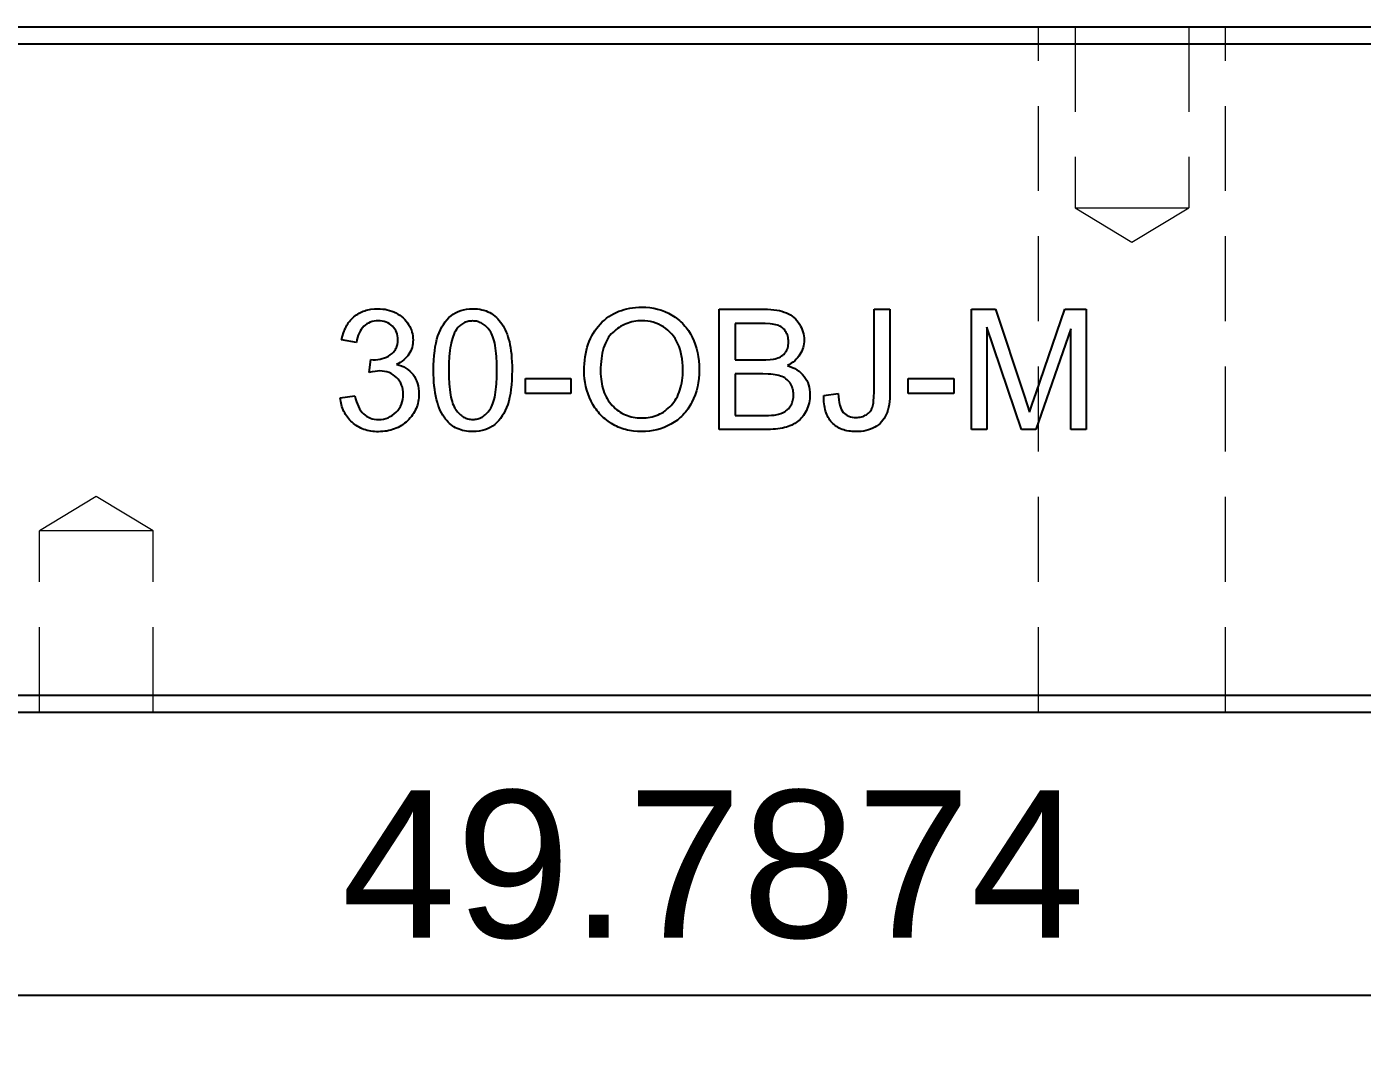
# Model space of a CAD drawing. Header units: millimetres. Extents: x 22 to 677, y 66 to 273.
# Drawn here: x 148.88 to 172.46, y 178.12 to 196.05 of the extents above; entities that cross this region are included whole.
import ezdxf

# ---------------------------------------------------------------- set-up
doc = ezdxf.new("R2010")
doc.units = ezdxf.units.MM
doc.linetypes.add('WP_HIDDEN', pattern=[2.3, 1.5, -0.8])
for name, color, linetype, lineweight in [('DIMENSIONS', 7, 'CONTINUOUS', 18), ('HIDDEN', 7, 'WP_HIDDEN', 13), ('VISIBLE', 7, 'CONTINUOUS', 25)]:
    doc.layers.add(name, color=color, linetype=linetype, lineweight=lineweight)
doc.styles.add('CJK', font='Arial Unicode.ttf')
doc.styles.add('OpenSansCondensed-Light', font='OpenSansCondensed-Light.ttf')
doc.dimstyles.new('EZDXF', dxfattribs={"dimtxt": 0.25, "dimasz": 0.175, "dimexe": 0.375, "dimexo": 0.125, "dimgap": 0.1, "dimtad": 1, "dimlfac": 100, "dimzin": 12, "dimdsep": 46, "dimtxsty": 'OpenSansCondensed-Light', "dimblk": 'ARCHTICK', "dimcen": 2.5, "dimazin": 3, "dimtfac": 0.5, "dimtmove": 2, "dimatfit": 3})

# ---------------------------------------------------------------- blocks, each defined once
blk = doc.blocks.new('_ARCHTICK')
at = {"color": 0, "linetype": 'BYBLOCK', "const_width": 0.15}
blk.add_lwpolyline([(-0.5, -0.5), (0.5, 0.5)], dxfattribs=at)

msp = doc.modelspace()

# ---------------------------------------------------------------- linework, layer by layer
at = {"layer": 'HIDDEN'}
for p, q in [((166.74368, 183.95), (166.74368, 196.05)), ((167.38868, 196.05), (167.38868, 192.85)), ((169.39868, 196.05), (169.39868, 192.85)), ((170.04368, 183.95), (170.04368, 196.05)), ((167.38868, 192.85), (168.39368, 192.24614)), ((168.39368, 192.24614), (169.39868, 192.85)), ((155.72446, 189.87266), (155.7, 189.90797)), ((156.57101, 189.17074), (156.5528, 189.18359)), ((150.10632, 187.75386), (149.10132, 187.15)), ((151.11132, 187.15), (150.10632, 187.75386)), ((149.10132, 183.95), (149.10132, 187.15)), ((151.11132, 183.95), (151.11132, 187.15))]:
    msp.add_line(p, q, dxfattribs=at)
for points in [[(170.04368, 196.05), (170.00231, 196.05), (169.88028, 196.05), (169.6837, 196.05), (169.42244, 196.05), (169.10959, 196.05), (168.76084, 196.05), (168.39368, 196.05), (168.02652, 196.05), (167.67777, 196.05), (167.36492, 196.05), (167.10366, 196.05), (166.90708, 196.05), (166.78505, 196.05), (166.74368, 196.05)], [(167.38868, 196.05), (167.41388, 196.05), (167.48821, 196.05), (167.60794, 196.05), (167.76707, 196.05), (167.95763, 196.05), (168.17005, 196.05), (168.39368, 196.05), (168.61731, 196.05), (168.82973, 196.05), (169.02029, 196.05), (169.17942, 196.05), (169.29916, 196.05), (169.37348, 196.05), (169.39868, 196.05)], [(167.38868, 192.85), (167.41388, 192.85), (167.48821, 192.85), (167.60794, 192.85), (167.76707, 192.85), (167.95763, 192.85), (168.17005, 192.85), (168.39368, 192.85), (168.61731, 192.85), (168.82973, 192.85), (169.02029, 192.85), (169.17942, 192.85), (169.29916, 192.85), (169.37348, 192.85), (169.39868, 192.85)], [(151.11132, 187.15), (151.08612, 187.15), (151.01179, 187.15), (150.89206, 187.15), (150.73293, 187.15), (150.54237, 187.15), (150.32995, 187.15), (150.10632, 187.15), (149.88269, 187.15), (149.67027, 187.15), (149.47971, 187.15), (149.32058, 187.15), (149.20084, 187.15), (149.12652, 187.15), (149.10132, 187.15)], [(151.11132, 183.95), (151.08612, 183.95), (151.01179, 183.95), (150.89206, 183.95), (150.73293, 183.95), (150.54237, 183.95), (150.32995, 183.95), (150.10632, 183.95), (149.88269, 183.95), (149.67027, 183.95), (149.47971, 183.95), (149.32058, 183.95), (149.20084, 183.95), (149.12652, 183.95), (149.10132, 183.95)], [(170.04368, 183.95), (170.00231, 183.95), (169.88028, 183.95), (169.6837, 183.95), (169.42244, 183.95), (169.10959, 183.95), (168.76084, 183.95), (168.39368, 183.95), (168.02652, 183.95), (167.67777, 183.95), (167.36492, 183.95), (167.10366, 183.95), (166.90708, 183.95), (166.78505, 183.95), (166.74368, 183.95)]]:
    msp.add_lwpolyline(points, dxfattribs=at)
at = {"layer": 'VISIBLE'}
for p, q in [((136.40632, 196.05), (185.59368, 196.05)), ((136.40632, 195.75), (185.59368, 195.75)), ((154.77057, 191.00286), (154.79531, 191.01469)), ((154.79531, 191.01469), (154.8207, 191.02539)), ((154.8207, 191.02539), (154.84674, 191.03496)), ((154.84674, 191.03496), (154.87342, 191.04341)), ((154.87342, 191.04341), (154.90075, 191.05074)), ((154.90075, 191.05074), (154.92872, 191.05693)), ((154.92872, 191.05693), (154.95734, 191.062)), ((154.95734, 191.062), (155.01651, 191.06876)), ((155.01651, 191.06876), (155.07826, 191.07101)), ((155.07826, 191.07101), (155.12131, 191.06985)), ((155.12131, 191.06985), (155.1635, 191.06635)), ((155.1635, 191.06635), (155.20482, 191.06052)), ((155.20482, 191.06052), (155.24529, 191.05236)), ((155.24529, 191.05236), (155.2849, 191.04186)), ((155.2849, 191.04186), (155.32364, 191.02903)), ((155.32364, 191.02903), (155.36153, 191.01387)), ((155.36153, 191.01387), (155.39855, 190.99638)), ((156.45168, 191.00091), (156.49607, 191.02233)), ((156.49607, 191.02233), (156.54293, 191.03986)), ((156.54293, 191.03986), (156.59227, 191.05349)), ((156.59227, 191.05349), (156.64407, 191.06322)), ((156.64407, 191.06322), (156.69834, 191.06907)), ((156.69834, 191.06907), (156.75507, 191.07101)), ((156.75507, 191.07101), (156.79717, 191.06994)), ((156.79717, 191.06994), (156.83795, 191.06671)), ((156.83795, 191.06671), (156.87742, 191.06133)), ((156.87742, 191.06133), (156.91558, 191.0538)), ((156.91558, 191.0538), (156.95242, 191.04412)), ((156.95242, 191.04412), (156.98795, 191.03229)), ((156.98795, 191.03229), (157.02217, 191.01831)), ((157.02217, 191.01831), (157.05507, 191.00217)), ((159.28597, 191.00531), (159.33116, 191.02518)), ((159.33116, 191.02518), (159.37764, 191.04272)), ((159.37764, 191.04272), (159.42541, 191.05791)), ((159.42541, 191.05791), (159.47447, 191.07077)), ((159.47447, 191.07077), (159.52482, 191.0813)), ((159.52482, 191.0813), (159.57646, 191.08948)), ((159.57646, 191.08948), (159.62939, 191.09532)), ((159.62939, 191.09532), (159.68362, 191.09883)), ((159.68362, 191.09883), (159.73913, 191.1)), ((159.73913, 191.1), (159.81178, 191.0978)), ((159.81178, 191.0978), (159.88261, 191.09121)), ((159.88261, 191.09121), (159.95163, 191.08023)), ((159.95163, 191.08023), (160.01884, 191.06486)), ((160.01884, 191.06486), (160.08424, 191.04509)), ((160.08424, 191.04509), (160.14783, 191.02092)), ((160.14783, 191.02092), (160.2096, 190.99237)), ((161.10435, 191.06232), (161.90145, 191.06232)), ((161.10435, 188.93768), (161.10435, 191.06232)), ((161.90145, 191.06232), (161.96081, 191.06131)), ((161.96081, 191.06131), (162.01716, 191.05829)), ((162.01716, 191.05829), (162.0705, 191.05325)), ((162.0705, 191.05325), (162.12083, 191.0462)), ((162.12083, 191.0462), (162.16815, 191.03713)), ((162.16815, 191.03713), (162.21245, 191.02604)), ((162.21245, 191.02604), (162.25375, 191.01294)), ((163.83913, 191.06232), (164.12029, 191.06232)), ((163.83913, 189.59855), (163.83913, 191.06232)), ((164.12029, 191.06232), (164.12029, 189.61449)), ((165.55942, 191.06232), (165.98261, 191.06232)), ((165.55942, 188.93768), (165.55942, 191.06232)), ((165.98261, 191.06232), (166.48551, 189.55797)), ((166.7, 189.58406), (167.2087, 191.06232)), ((167.2087, 191.06232), (167.58696, 191.06232)), ((167.58696, 191.06232), (167.58696, 188.93768)), ((154.51739, 190.75308), (154.53145, 190.77803)), ((154.53145, 190.77803), (154.54647, 190.80205)), ((154.54647, 190.80205), (154.56243, 190.82515)), ((154.56243, 190.82515), (154.57935, 190.84733)), ((154.57935, 190.84733), (154.59721, 190.86858)), ((154.59721, 190.86858), (154.61603, 190.88892)), ((154.61603, 190.88892), (154.6358, 190.90832)), ((154.6358, 190.90832), (154.65652, 190.92681)), ((154.65652, 190.92681), (154.67804, 190.94427)), ((154.67804, 190.94427), (154.7002, 190.96061)), ((154.7002, 190.96061), (154.72301, 190.97582)), ((154.72301, 190.97582), (154.74647, 190.9899)), ((154.74647, 190.9899), (154.77057, 191.00286)), ((154.85659, 190.78329), (154.83043, 190.76087)), ((154.88433, 190.80272), (154.85659, 190.78329)), ((154.91365, 190.81916), (154.88433, 190.80272)), ((154.94457, 190.83261), (154.91365, 190.81916)), ((154.97706, 190.84307), (154.94457, 190.83261)), ((155.01114, 190.85054), (154.97706, 190.84307)), ((155.04681, 190.85503), (155.01114, 190.85054)), ((155.08406, 190.85652), (155.04681, 190.85503)), ((155.12158, 190.85505), (155.08406, 190.85652)), ((155.15734, 190.85063), (155.12158, 190.85505)), ((155.19133, 190.84327), (155.15734, 190.85063)), ((155.22355, 190.83297), (155.19133, 190.84327)), ((155.25401, 190.81972), (155.22355, 190.83297)), ((155.2827, 190.80353), (155.25401, 190.81972)), ((155.30962, 190.7844), (155.2827, 190.80353)), ((155.33478, 190.76232), (155.30962, 190.7844)), ((155.39855, 190.99638), (155.43407, 190.97687)), ((155.43407, 190.97687), (155.46744, 190.95566)), ((155.46744, 190.95566), (155.49865, 190.93276)), ((155.49865, 190.93276), (155.52772, 190.90815)), ((155.52772, 190.90815), (155.55463, 190.88185)), ((155.55463, 190.88185), (155.57939, 190.85385)), ((155.57939, 190.85385), (155.602, 190.82415)), ((155.602, 190.82415), (155.62246, 190.79275)), ((155.62246, 190.79275), (155.64064, 190.76026)), ((156.20861, 190.74954), (156.23623, 190.79547)), ((156.23623, 190.79547), (156.26621, 190.83812)), ((156.26621, 190.83812), (156.29855, 190.87749)), ((156.29855, 190.87749), (156.33324, 190.91358)), ((156.33324, 190.91358), (156.37029, 190.94638)), ((156.37029, 190.94638), (156.40975, 190.97559)), ((156.40975, 190.97559), (156.45168, 191.00091)), ((156.53932, 190.78315), (156.52337, 190.76947)), ((156.55584, 190.79563), (156.53932, 190.78315)), ((156.57293, 190.80692), (156.55584, 190.79563)), ((156.59058, 190.81703), (156.57293, 190.80692)), ((156.6088, 190.82595), (156.59058, 190.81703)), ((156.62758, 190.83367), (156.6088, 190.82595)), ((156.64693, 190.84021), (156.62758, 190.83367)), ((156.66685, 190.84556), (156.64693, 190.84021)), ((156.68733, 190.84972), (156.66685, 190.84556)), ((156.70838, 190.85269), (156.68733, 190.84972)), ((156.72999, 190.85448), (156.70838, 190.85269)), ((156.75217, 190.85507), (156.72999, 190.85448)), ((156.77477, 190.8544), (156.75217, 190.85507)), ((156.79689, 190.85238), (156.77477, 190.8544)), ((156.81854, 190.84901), (156.79689, 190.85238)), ((156.83972, 190.84429), (156.81854, 190.84901)), ((156.86043, 190.83823), (156.83972, 190.84429)), ((156.88067, 190.83082), (156.86043, 190.83823)), ((156.90044, 190.82206), (156.88067, 190.83082)), ((156.91975, 190.81196), (156.90044, 190.82206)), ((156.93858, 190.8005), (156.91975, 190.81196)), ((156.95694, 190.7877), (156.93858, 190.8005)), ((156.97483, 190.77356), (156.95694, 190.7877)), ((157.05507, 191.00217), (157.08662, 190.98401)), ((157.08662, 190.98401), (157.11676, 190.96395)), ((157.11676, 190.96395), (157.14549, 190.94198)), ((157.14549, 190.94198), (157.17283, 190.91812)), ((157.17283, 190.91812), (157.19875, 190.89235)), ((157.19875, 190.89235), (157.22328, 190.86467)), ((157.22328, 190.86467), (157.2464, 190.8351)), ((157.2464, 190.8351), (157.26812, 190.80362)), ((157.26812, 190.80362), (157.28856, 190.77031)), ((158.9714, 190.76242), (159.0058, 190.80072)), ((159.0058, 190.80072), (159.04195, 190.83697)), ((159.04195, 190.83697), (159.07939, 190.87087)), ((159.07939, 190.87087), (159.11813, 190.90243)), ((159.11813, 190.90243), (159.15815, 190.93166)), ((159.15815, 190.93166), (159.19947, 190.95855)), ((159.19947, 190.95855), (159.24207, 190.9831)), ((159.24207, 190.9831), (159.28597, 191.00531)), ((159.43108, 190.79308), (159.39994, 190.77786)), ((159.46286, 190.8067), (159.43108, 190.79308)), ((159.4953, 190.81872), (159.46286, 190.8067)), ((159.52839, 190.82913), (159.4953, 190.81872)), ((159.56212, 190.83794), (159.52839, 190.82913)), ((159.59651, 190.84515), (159.56212, 190.83794)), ((159.63155, 190.85076), (159.59651, 190.84515)), ((159.66724, 190.85477), (159.63155, 190.85076)), ((159.70359, 190.85717), (159.66724, 190.85477)), ((159.74058, 190.85797), (159.70359, 190.85717)), ((159.79247, 190.85631), (159.74058, 190.85797)), ((159.84307, 190.85131), (159.79247, 190.85631)), ((159.89238, 190.84299), (159.84307, 190.85131)), ((159.9404, 190.83134), (159.89238, 190.84299)), ((159.98713, 190.81636), (159.9404, 190.83134)), ((160.03256, 190.79805), (159.98713, 190.81636)), ((160.07671, 190.77642), (160.03256, 190.79805)), ((160.2096, 190.99237), (160.26957, 190.95942)), ((160.26957, 190.95942), (160.29866, 190.94141)), ((160.29866, 190.94141), (160.32687, 190.92254)), ((160.32687, 190.92254), (160.3542, 190.90281)), ((160.3542, 190.90281), (160.38066, 190.8822)), ((160.38066, 190.8822), (160.40624, 190.86073)), ((160.40624, 190.86073), (160.43094, 190.83839)), ((160.43094, 190.83839), (160.45477, 190.81519)), ((160.45477, 190.81519), (160.47772, 190.79112)), ((160.47772, 190.79112), (160.49979, 190.76619)), ((161.38551, 190.81159), (161.38551, 190.16957)), ((161.81014, 190.81159), (161.38551, 190.81159)), ((161.91621, 190.80974), (161.81014, 190.81159)), ((162.00543, 190.80417), (161.91621, 190.80974)), ((162.04373, 190.79999), (162.00543, 190.80417)), ((162.07781, 190.79488), (162.04373, 190.79999)), ((162.10768, 190.78885), (162.07781, 190.79488)), ((162.13333, 190.78188), (162.10768, 190.78885)), ((162.1562, 190.77366), (162.13333, 190.78188)), ((162.25375, 191.01294), (162.29203, 190.99783)), ((162.29203, 190.99783), (162.32781, 190.98062)), ((162.32781, 190.98062), (162.36159, 190.96123)), ((162.36159, 190.96123), (162.39339, 190.93967)), ((162.39339, 190.93967), (162.42319, 190.91594)), ((162.42319, 190.91594), (162.451, 190.89004)), ((162.451, 190.89004), (162.47681, 190.86196)), ((162.47681, 190.86196), (162.50063, 190.8317)), ((162.50063, 190.8317), (162.52246, 190.79928)), ((162.52246, 190.79928), (162.542, 190.76557)), ((154.43913, 190.52029), (154.45299, 190.58402)), ((154.45299, 190.58402), (154.47065, 190.64407)), ((154.47065, 190.64407), (154.48091, 190.6727)), ((154.48091, 190.6727), (154.49212, 190.70042)), ((154.49212, 190.70042), (154.50428, 190.72721)), ((154.50428, 190.72721), (154.51739, 190.75308)), ((154.71902, 190.56359), (154.70838, 190.52024)), ((154.73193, 190.60394), (154.71902, 190.56359)), ((154.7471, 190.6413), (154.73193, 190.60394)), ((154.76454, 190.67568), (154.7471, 190.6413)), ((154.78424, 190.70707), (154.76454, 190.67568)), ((154.8062, 190.73546), (154.78424, 190.70707)), ((154.83043, 190.76087), (154.8062, 190.73546)), ((155.35754, 190.738), (155.33478, 190.76232)), ((155.37726, 190.71214), (155.35754, 190.738)), ((155.39395, 190.68474), (155.37726, 190.71214)), ((155.40761, 190.6558), (155.39395, 190.68474)), ((155.41823, 190.62532), (155.40761, 190.6558)), ((155.42582, 190.5933), (155.41823, 190.62532)), ((155.43037, 190.55974), (155.42582, 190.5933)), ((155.43188, 190.52464), (155.43037, 190.55974)), ((155.64064, 190.76026), (155.65639, 190.72726)), ((155.65639, 190.72726), (155.66971, 190.69377)), ((155.66971, 190.69377), (155.68062, 190.65978)), ((155.68062, 190.65978), (155.6891, 190.62529)), ((155.6891, 190.62529), (155.69515, 190.59031)), ((155.69515, 190.59031), (155.69879, 190.55482)), ((155.69879, 190.55482), (155.7, 190.51884)), ((156.12168, 190.5323), (156.13986, 190.59203)), ((156.13986, 190.59203), (156.16042, 190.64781)), ((156.16042, 190.64781), (156.18333, 190.70032)), ((156.18333, 190.70032), (156.20861, 190.74954)), ((156.39414, 190.54939), (156.38308, 190.51098)), ((156.40625, 190.58524), (156.39414, 190.54939)), ((156.41941, 190.61851), (156.40625, 190.58524)), ((156.43363, 190.64921), (156.41941, 190.61851)), ((156.4489, 190.67734), (156.43363, 190.64921)), ((156.46522, 190.7029), (156.4489, 190.67734)), ((156.49316, 190.73856), (156.46522, 190.7029)), ((156.50798, 190.75461), (156.49316, 190.73856)), ((156.52337, 190.76947), (156.50798, 190.75461)), ((156.99226, 190.75806), (156.97483, 190.77356)), ((157.00921, 190.74122), (156.99226, 190.75806)), ((157.02569, 190.72303), (157.00921, 190.74122)), ((157.05725, 190.68261), (157.02569, 190.72303)), ((157.07208, 190.65968), (157.05725, 190.68261)), ((157.08595, 190.63399), (157.07208, 190.65968)), ((157.09886, 190.60555), (157.08595, 190.63399)), ((157.11082, 190.57437), (157.09886, 190.60555)), ((157.12183, 190.54043), (157.11082, 190.57437)), ((157.28856, 190.77031), (157.30788, 190.73524)), ((157.30788, 190.73524), (157.32606, 190.69839)), ((157.32606, 190.69839), (157.34312, 190.65978)), ((157.34312, 190.65978), (157.35904, 190.61941)), ((157.35904, 190.61941), (157.37382, 190.57726)), ((157.37382, 190.57726), (157.38748, 190.53336)), ((158.81162, 190.49489), (158.8327, 190.54397)), ((158.8327, 190.54397), (158.856, 190.59124)), ((158.856, 190.59124), (158.88152, 190.63673)), ((158.88152, 190.63673), (158.90926, 190.68042)), ((158.90926, 190.68042), (158.93922, 190.72232)), ((158.93922, 190.72232), (158.9714, 190.76242)), ((159.15367, 190.56634), (159.13265, 190.5332)), ((159.17637, 190.59734), (159.15367, 190.56634)), ((159.20075, 190.62619), (159.17637, 190.59734)), ((159.22681, 190.6529), (159.20075, 190.62619)), ((159.25404, 190.67773), (159.22681, 190.6529)), ((159.28192, 190.70096), (159.25404, 190.67773)), ((159.31045, 190.72259), (159.28192, 190.70096)), ((159.33963, 190.74262), (159.31045, 190.72259)), ((159.36946, 190.76104), (159.33963, 190.74262)), ((159.39994, 190.77786), (159.36946, 190.76104)), ((160.11957, 190.75145), (160.07671, 190.77642)), ((160.16051, 190.72346), (160.11957, 190.75145)), ((160.19891, 190.69275), (160.16051, 190.72346)), ((160.23478, 190.65933), (160.19891, 190.69275)), ((160.26812, 190.62319), (160.23478, 190.65933)), ((160.29891, 190.58433), (160.26812, 190.62319)), ((160.32717, 190.54275), (160.29891, 190.58433)), ((160.3529, 190.49846), (160.32717, 190.54275)), ((160.49979, 190.76619), (160.52098, 190.74039)), ((160.52098, 190.74039), (160.5413, 190.71372)), ((160.5413, 190.71372), (160.56073, 190.68619)), ((160.56073, 190.68619), (160.57929, 190.65779)), ((160.57929, 190.65779), (160.59698, 190.62852)), ((160.59698, 190.62852), (160.62971, 190.56739)), ((160.62971, 190.56739), (160.65875, 190.50348)), ((162.17772, 190.76386), (162.1562, 190.77366)), ((162.19787, 190.75247), (162.17772, 190.76386)), ((162.21667, 190.73949), (162.19787, 190.75247)), ((162.2341, 190.72493), (162.21667, 190.73949)), ((162.25018, 190.70879), (162.2341, 190.72493)), ((162.2649, 190.69106), (162.25018, 190.70879)), ((162.27826, 190.67174), (162.2649, 190.69106)), ((162.29015, 190.65123), (162.27826, 190.67174)), ((162.30045, 190.62994), (162.29015, 190.65123)), ((162.30917, 190.60785), (162.30045, 190.62994)), ((162.3163, 190.58496), (162.30917, 190.60785)), ((162.32185, 190.56129), (162.3163, 190.58496)), ((162.32582, 190.53682), (162.32185, 190.56129)), ((162.542, 190.76557), (162.55892, 190.73148)), ((162.55892, 190.73148), (162.57325, 190.697)), ((162.57325, 190.697), (162.58496, 190.66214)), ((162.58496, 190.66214), (162.59408, 190.62689)), ((162.59408, 190.62689), (162.60059, 190.59126)), ((162.60059, 190.59126), (162.6045, 190.55524)), ((162.6045, 190.55524), (162.6058, 190.51884)), ((165.83043, 190.74638), (165.83043, 188.93768)), ((166.44493, 188.93768), (165.83043, 190.74638)), ((167.31594, 190.71594), (166.69855, 188.93768)), ((167.31594, 188.93768), (167.31594, 190.71594)), ((154.7, 190.47391), (154.43913, 190.52029)), ((154.70838, 190.52024), (154.7, 190.47391)), ((155.35688, 190.30589), (155.36886, 190.32007)), ((155.36886, 190.32007), (155.3798, 190.33499)), ((155.3798, 190.33499), (155.3897, 190.35064)), ((155.3897, 190.35064), (155.39855, 190.36703)), ((155.39855, 190.36703), (155.40636, 190.38415)), ((155.40636, 190.38415), (155.41313, 190.40202)), ((155.41313, 190.40202), (155.42355, 190.43995)), ((155.42355, 190.43995), (155.4298, 190.48082)), ((155.4298, 190.48082), (155.43188, 190.52464)), ((155.65842, 190.32618), (155.64341, 190.29676)), ((155.67113, 190.35636), (155.65842, 190.32618)), ((155.68152, 190.38732), (155.67113, 190.35636)), ((155.68961, 190.41904), (155.68152, 190.38732)), ((155.69538, 190.45154), (155.68961, 190.41904)), ((155.69885, 190.48481), (155.69538, 190.45154)), ((155.7, 190.51884), (155.69885, 190.48481)), ((156.07322, 190.24743), (156.0817, 190.32554)), ((156.0817, 190.32554), (156.09261, 190.39906)), ((156.09261, 190.39906), (156.10593, 190.46798)), ((156.10593, 190.46798), (156.12168, 190.5323)), ((156.34939, 190.33163), (156.3436, 190.28037)), ((156.35623, 190.38033), (156.34939, 190.33163)), ((156.36413, 190.42645), (156.35623, 190.38033)), ((156.37308, 190.47), (156.36413, 190.42645)), ((156.38308, 190.51098), (156.37308, 190.47)), ((157.13187, 190.50374), (157.12183, 190.54043)), ((157.14096, 190.46429), (157.13187, 190.50374)), ((157.14909, 190.4221), (157.14096, 190.46429)), ((157.15627, 190.37716), (157.14909, 190.4221)), ((157.16249, 190.32946), (157.15627, 190.37716)), ((157.16775, 190.27901), (157.16249, 190.32946)), ((157.38748, 190.53336), (157.4, 190.48768)), ((157.4, 190.48768), (157.41121, 190.4391)), ((157.41121, 190.4391), (157.42092, 190.38646)), ((157.42092, 190.38646), (157.42914, 190.32977)), ((157.42914, 190.32977), (157.43587, 190.26902)), ((158.74948, 190.28065), (158.76168, 190.3369)), ((158.76168, 190.3369), (158.77611, 190.39136)), ((158.77611, 190.39136), (158.79275, 190.44402)), ((158.79275, 190.44402), (158.81162, 190.49489)), ((159.05279, 190.33529), (159.04186, 190.28928)), ((159.0654, 190.37917), (159.05279, 190.33529)), ((159.07969, 190.42089), (159.0654, 190.37917)), ((159.09566, 190.46047), (159.07969, 190.42089)), ((159.11332, 190.49791), (159.09566, 190.46047)), ((159.13265, 190.5332), (159.11332, 190.49791)), ((160.37609, 190.45145), (160.3529, 190.49846)), ((160.39664, 190.40205), (160.37609, 190.45145)), ((160.41445, 190.35059), (160.39664, 190.40205)), ((160.42952, 190.29707), (160.41445, 190.35059)), ((160.65875, 190.50348), (160.68392, 190.43745)), ((160.68392, 190.43745), (160.70522, 190.36933)), ((160.70522, 190.36933), (160.72264, 190.29909)), ((162.27464, 190.3), (162.28738, 190.31907)), ((162.28738, 190.31907), (162.29841, 190.33931)), ((162.29841, 190.33931), (162.30776, 190.36073)), ((162.30776, 190.36073), (162.3154, 190.38333)), ((162.3154, 190.38333), (162.32134, 190.40711)), ((162.32134, 190.40711), (162.32559, 190.43207)), ((162.32559, 190.43207), (162.32814, 190.4582)), ((162.32819, 190.51156), (162.32582, 190.53682)), ((162.32814, 190.4582), (162.32899, 190.48551)), ((162.32899, 190.48551), (162.32819, 190.51156)), ((162.56422, 190.32346), (162.54921, 190.29264)), ((162.57692, 190.35478), (162.56422, 190.32346)), ((162.58732, 190.38659), (162.57692, 190.35478)), ((162.5954, 190.41891), (162.58732, 190.38659)), ((162.60118, 190.45172), (162.5954, 190.41891)), ((162.60464, 190.48503), (162.60118, 190.45172)), ((162.6058, 190.51884), (162.60464, 190.48503)), ((154.92754, 189.94348), (154.95652, 190.17246)), ((154.95652, 190.17246), (154.99855, 190.16957)), ((154.99855, 190.16957), (155.0397, 190.17092)), ((155.0397, 190.17092), (155.0798, 190.175)), ((155.0798, 190.175), (155.11886, 190.18179)), ((155.11886, 190.18179), (155.15688, 190.1913)), ((155.15688, 190.1913), (155.19386, 190.20353)), ((155.19386, 190.20353), (155.2298, 190.21848)), ((155.2298, 190.21848), (155.2647, 190.23614)), ((155.2647, 190.23614), (155.29855, 190.25652)), ((155.29855, 190.25652), (155.3147, 190.26776)), ((155.3147, 190.26776), (155.3298, 190.27973)), ((155.3298, 190.27973), (155.34386, 190.29244)), ((155.34386, 190.29244), (155.35688, 190.30589)), ((155.44237, 190.1058), (155.40725, 190.08841)), ((155.40725, 190.08841), (155.45303, 190.07608)), ((155.47527, 190.12464), (155.44237, 190.1058)), ((155.45303, 190.07608), (155.4962, 190.06082)), ((155.50596, 190.14493), (155.47527, 190.12464)), ((155.53442, 190.16667), (155.50596, 190.14493)), ((155.56067, 190.18986), (155.53442, 190.16667)), ((155.58469, 190.21449), (155.56067, 190.18986)), ((155.6065, 190.24058), (155.58469, 190.21449)), ((155.62609, 190.26812), (155.6065, 190.24058)), ((155.64341, 190.29676), (155.62609, 190.26812)), ((156.06232, 189.98551), (156.06353, 190.07741)), ((156.06353, 190.07741), (156.06716, 190.16472)), ((156.06716, 190.16472), (156.07322, 190.24743)), ((156.33254, 190.11116), (156.33043, 189.98551)), ((156.33886, 190.22654), (156.33254, 190.11116)), ((156.3436, 190.28037), (156.33886, 190.22654)), ((157.17206, 190.22582), (157.16775, 190.27901)), ((157.1778, 190.11116), (157.17206, 190.22582)), ((157.17971, 189.98551), (157.1778, 190.11116)), ((157.43587, 190.26902), (157.4411, 190.20422)), ((157.4411, 190.20422), (157.44484, 190.13537)), ((157.44484, 190.13537), (157.44708, 190.06247)), ((158.72285, 190.03769), (158.72618, 190.10112)), ((158.72618, 190.10112), (158.73173, 190.16276)), ((158.73173, 190.16276), (158.73949, 190.2226)), ((158.73949, 190.2226), (158.74948, 190.28065)), ((159.01496, 190.08375), (159.01243, 190.02701)), ((159.01916, 190.13835), (159.01496, 190.08375)), ((159.02505, 190.19081), (159.01916, 190.13835)), ((159.03261, 190.24111), (159.02505, 190.19081)), ((159.04186, 190.28928), (159.03261, 190.24111)), ((160.44185, 190.24149), (160.42952, 190.29707)), ((160.45144, 190.18384), (160.44185, 190.24149)), ((160.45829, 190.12414), (160.45144, 190.18384)), ((160.4624, 190.06238), (160.45829, 190.12414)), ((160.72264, 190.29909), (160.7362, 190.22675)), ((160.7362, 190.22675), (160.74588, 190.15231)), ((160.74588, 190.15231), (160.75169, 190.07576)), ((160.75169, 190.07576), (160.75362, 189.9971)), ((161.38551, 190.16957), (161.84493, 190.16957)), ((161.84493, 190.16957), (161.93179, 190.17111)), ((161.93179, 190.17111), (162.00543, 190.17572)), ((162.00543, 190.17572), (162.06585, 190.18342)), ((162.06585, 190.18342), (162.0911, 190.18843)), ((162.0911, 190.18843), (162.11304, 190.1942)), ((162.11304, 190.1942), (162.13903, 190.20283)), ((162.13903, 190.20283), (162.16336, 190.21277)), ((162.16336, 190.21277), (162.18604, 190.22403)), ((162.18604, 190.22403), (162.20707, 190.23659)), ((162.20707, 190.23659), (162.22644, 190.25048)), ((162.22644, 190.25048), (162.24416, 190.26567)), ((162.24416, 190.26567), (162.26022, 190.28218)), ((162.26022, 190.28218), (162.27464, 190.3)), ((162.34484, 190.08732), (162.3087, 190.06812)), ((162.37862, 190.10797), (162.34484, 190.08732)), ((162.41005, 190.13007), (162.37862, 190.10797)), ((162.43913, 190.15362), (162.41005, 190.13007)), ((162.46585, 190.17862), (162.43913, 190.15362)), ((162.49022, 190.20507), (162.46585, 190.17862)), ((162.51223, 190.23297), (162.49022, 190.20507)), ((162.53188, 190.26232), (162.51223, 190.23297)), ((162.54921, 190.29264), (162.53188, 190.26232)), ((154.98034, 189.95616), (154.92754, 189.94348)), ((155.02862, 189.96522), (154.98034, 189.95616)), ((155.07237, 189.97065), (155.02862, 189.96522)), ((155.11159, 189.97246), (155.07237, 189.97065)), ((155.15589, 189.97064), (155.11159, 189.97246)), ((155.19819, 189.96517), (155.15589, 189.97064)), ((155.2385, 189.95606), (155.19819, 189.96517)), ((155.27681, 189.9433), (155.2385, 189.95606)), ((155.31313, 189.92689), (155.27681, 189.9433)), ((155.34746, 189.90684), (155.31313, 189.92689)), ((155.3798, 189.88314), (155.34746, 189.90684)), ((155.41014, 189.8558), (155.3798, 189.88314)), ((155.43766, 189.82565), (155.41014, 189.8558)), ((155.4962, 190.06082), (155.53673, 190.04265)), ((155.53673, 190.04265), (155.57464, 190.02156)), ((155.57464, 190.02156), (155.60992, 189.99754)), ((155.60992, 189.99754), (155.64257, 189.97061)), ((155.64257, 189.97061), (155.6726, 189.94075)), ((155.6726, 189.94075), (155.7, 189.90797)), ((155.7, 189.90797), (155.72446, 189.87266)), ((155.72446, 189.87266), (155.74565, 189.83519)), ((155.74565, 189.83519), (155.76359, 189.79557)), ((156.06314, 189.91199), (156.06232, 189.98551)), ((156.0656, 189.84108), (156.06314, 189.91199)), ((156.06971, 189.77277), (156.0656, 189.84108)), ((156.33043, 189.98551), (156.33235, 189.86018)), ((156.33235, 189.86018), (156.33809, 189.74579)), ((157.17206, 189.74638), (157.1778, 189.86051)), ((157.1778, 189.86051), (157.17971, 189.98551)), ((157.44663, 189.89428), (157.44303, 189.80756)), ((157.44783, 189.98551), (157.44663, 189.89428)), ((157.44708, 190.06247), (157.44783, 189.98551)), ((157.68406, 189.83768), (158.48551, 189.83768)), ((157.68406, 189.57536), (157.68406, 189.83768)), ((158.48551, 189.83768), (158.48551, 189.57536)), ((158.72174, 189.97246), (158.72285, 190.03769)), ((158.72364, 189.90299), (158.72174, 189.97246)), ((158.72935, 189.83442), (158.72364, 189.90299)), ((159.01243, 190.02701), (159.01159, 189.96812)), ((159.01159, 189.96812), (159.0124, 189.92075)), ((159.0124, 189.92075), (159.01482, 189.87465)), ((159.01482, 189.87465), (159.01885, 189.82983)), ((160.45095, 189.80516), (160.45656, 189.85132)), ((160.45656, 189.85132), (160.46056, 189.89894)), ((160.46056, 189.89894), (160.46297, 189.94801)), ((160.46377, 189.99855), (160.4624, 190.06238)), ((160.46297, 189.94801), (160.46377, 189.99855)), ((160.74547, 189.83976), (160.73528, 189.76429)), ((160.75159, 189.91737), (160.74547, 189.83976)), ((160.75362, 189.9971), (160.75159, 189.91737)), ((161.38551, 189.91884), (161.38551, 189.18841)), ((161.87681, 189.91884), (161.38551, 189.91884)), ((161.97233, 189.91662), (161.87681, 189.91884)), ((162.01564, 189.91385), (161.97233, 189.91662)), ((162.05598, 189.90996), (162.01564, 189.91385)), ((162.09335, 189.90497), (162.05598, 189.90996)), ((162.12776, 189.89887), (162.09335, 189.90497)), ((162.15921, 189.89166), (162.12776, 189.89887)), ((162.18768, 189.88333), (162.15921, 189.89166)), ((162.21394, 189.87364), (162.18768, 189.88333)), ((162.23872, 189.86232), (162.21394, 189.87364)), ((162.26204, 189.84937), (162.23872, 189.86232)), ((162.28388, 189.83478), (162.26204, 189.84937)), ((162.30425, 189.81857), (162.28388, 189.83478)), ((162.3087, 190.06812), (162.35549, 190.05274)), ((162.35549, 190.05274), (162.3995, 190.03487)), ((162.3995, 190.03487), (162.44073, 190.01452)), ((162.44073, 190.01452), (162.47917, 189.99167)), ((162.47917, 189.99167), (162.51482, 189.96633)), ((162.51482, 189.96633), (162.54769, 189.9385)), ((162.54769, 189.9385), (162.57777, 189.90817)), ((162.57777, 189.90817), (162.60507, 189.87536)), ((162.60507, 189.87536), (162.62936, 189.84053)), ((162.62936, 189.84053), (162.65041, 189.80417)), ((164.44493, 189.83768), (165.24638, 189.83768)), ((164.44493, 189.57536), (164.44493, 189.83768)), ((165.24638, 189.83768), (165.24638, 189.57536)), ((155.4615, 189.79352), (155.43766, 189.82565)), ((155.48168, 189.75943), (155.4615, 189.79352)), ((155.49819, 189.72337), (155.48168, 189.75943)), ((155.51103, 189.68534), (155.49819, 189.72337)), ((155.5202, 189.64534), (155.51103, 189.68534)), ((155.5257, 189.60336), (155.5202, 189.64534)), ((155.52754, 189.55942), (155.5257, 189.60336)), ((155.76359, 189.79557), (155.77826, 189.7538)), ((155.77826, 189.7538), (155.78967, 189.70988)), ((155.78967, 189.70988), (155.79783, 189.66381)), ((155.79783, 189.66381), (155.80272, 189.61559)), ((155.80272, 189.61559), (155.80435, 189.56522)), ((156.07545, 189.70707), (156.06971, 189.77277)), ((156.08284, 189.64397), (156.07545, 189.70707)), ((156.09187, 189.58347), (156.08284, 189.64397)), ((156.33809, 189.74579), (156.34239, 189.69269)), ((156.34239, 189.69269), (156.34766, 189.64233)), ((156.34766, 189.64233), (156.35388, 189.59471)), ((157.15627, 189.59556), (157.16249, 189.64312)), ((157.16249, 189.64312), (157.16775, 189.69339)), ((157.16775, 189.69339), (157.17206, 189.74638)), ((157.42862, 189.64764), (157.41782, 189.57445)), ((157.43702, 189.72535), (157.42862, 189.64764)), ((157.44303, 189.80756), (157.43702, 189.72535)), ((158.73886, 189.76676), (158.72935, 189.83442)), ((158.75217, 189.7), (158.73886, 189.76676)), ((158.76929, 189.63415), (158.75217, 189.7)), ((158.79022, 189.5692), (158.76929, 189.63415)), ((159.01885, 189.82983), (159.0245, 189.78628)), ((159.0245, 189.78628), (159.03176, 189.744)), ((159.03176, 189.744), (159.04064, 189.703)), ((159.04064, 189.703), (159.05112, 189.66327)), ((159.05112, 189.66327), (159.06322, 189.62482)), ((159.06322, 189.62482), (159.07694, 189.58764)), ((160.39888, 189.59629), (160.4125, 189.63514)), ((160.4125, 189.63514), (160.42452, 189.67546)), ((160.42452, 189.67546), (160.43493, 189.71723)), ((160.43493, 189.71723), (160.44374, 189.76047)), ((160.44374, 189.76047), (160.45095, 189.80516)), ((160.70267, 189.61972), (160.68025, 189.55063)), ((160.72101, 189.69094), (160.70267, 189.61972)), ((160.73528, 189.76429), (160.72101, 189.69094)), ((162.32314, 189.80072), (162.30425, 189.81857)), ((162.34057, 189.78125), (162.32314, 189.80072)), ((162.35652, 189.76014), (162.34057, 189.78125)), ((162.37079, 189.73774), (162.35652, 189.76014)), ((162.38315, 189.71436), (162.37079, 189.73774)), ((162.39361, 189.69), (162.38315, 189.71436)), ((162.40217, 189.66467), (162.39361, 189.69)), ((162.40883, 189.63837), (162.40217, 189.66467)), ((162.41359, 189.6111), (162.40883, 189.63837)), ((162.41644, 189.58285), (162.41359, 189.6111)), ((162.65041, 189.80417), (162.66822, 189.76626)), ((162.66822, 189.76626), (162.68279, 189.72681)), ((162.68279, 189.72681), (162.69412, 189.68582)), ((162.69412, 189.68582), (162.70222, 189.6433)), ((162.70222, 189.6433), (162.70708, 189.59923)), ((162.70708, 189.59923), (162.7087, 189.55362)), ((164.12029, 189.61449), (164.11928, 189.54971)), ((154.41304, 189.49855), (154.67391, 189.53333)), ((154.41692, 189.46578), (154.41304, 189.49855)), ((154.42204, 189.43379), (154.41692, 189.46578)), ((154.42841, 189.40256), (154.42204, 189.43379)), ((154.43601, 189.3721), (154.42841, 189.40256)), ((154.44485, 189.34241), (154.43601, 189.3721)), ((154.67391, 189.53333), (154.68613, 189.47983)), ((154.68613, 189.47983), (154.70032, 189.43021)), ((154.70032, 189.43021), (154.71647, 189.38445)), ((154.71647, 189.38445), (154.7346, 189.34257)), ((155.478, 189.34769), (155.49583, 189.38623)), ((155.49583, 189.38623), (155.5097, 189.42668)), ((155.5097, 189.42668), (155.51961, 189.46902)), ((155.51961, 189.46902), (155.52555, 189.51327)), ((155.52555, 189.51327), (155.52754, 189.55942)), ((155.77582, 189.36844), (155.76551, 189.33797)), ((155.78453, 189.39958), (155.77582, 189.36844)), ((155.79167, 189.43139), (155.78453, 189.39958)), ((155.79721, 189.46385), (155.79167, 189.43139)), ((155.80118, 189.49698), (155.79721, 189.46385)), ((155.80356, 189.53077), (155.80118, 189.49698)), ((155.80435, 189.56522), (155.80356, 189.53077)), ((156.10254, 189.52558), (156.09187, 189.58347)), ((156.11486, 189.47029), (156.10254, 189.52558)), ((156.12881, 189.41761), (156.11486, 189.47029)), ((156.14441, 189.36753), (156.12881, 189.41761)), ((156.16165, 189.32005), (156.14441, 189.36753)), ((156.35388, 189.59471), (156.36105, 189.54982)), ((156.36105, 189.54982), (156.36918, 189.50766)), ((156.36918, 189.50766), (156.37827, 189.46824)), ((156.37827, 189.46824), (156.38832, 189.43155)), ((156.38832, 189.43155), (156.39932, 189.3976)), ((156.39932, 189.3976), (156.41128, 189.36638)), ((156.41128, 189.36638), (156.4242, 189.3379)), ((157.08595, 189.33877), (157.09886, 189.3673)), ((157.09886, 189.3673), (157.11082, 189.39855)), ((157.11082, 189.39855), (157.12183, 189.43252)), ((157.12183, 189.43252), (157.13187, 189.4692)), ((157.13187, 189.4692), (157.14096, 189.50861)), ((157.14096, 189.50861), (157.14909, 189.55072)), ((157.14909, 189.55072), (157.15627, 189.59556)), ((157.37101, 189.38188), (157.35062, 189.32609)), ((157.38902, 189.44156), (157.37101, 189.38188)), ((157.40462, 189.50575), (157.38902, 189.44156)), ((157.41782, 189.57445), (157.40462, 189.50575)), ((158.48551, 189.57536), (157.68406, 189.57536)), ((158.81495, 189.50516), (158.79022, 189.5692)), ((158.84348, 189.44203), (158.81495, 189.50516)), ((158.8757, 189.381), (158.84348, 189.44203)), ((158.9115, 189.32328), (158.8757, 189.381)), ((159.07694, 189.58764), (159.09227, 189.55173)), ((159.09227, 189.55173), (159.10921, 189.5171)), ((159.10921, 189.5171), (159.12776, 189.48374)), ((159.12776, 189.48374), (159.14793, 189.45166)), ((159.14793, 189.45166), (159.16971, 189.42084)), ((159.16971, 189.42084), (159.19311, 189.39131)), ((159.19311, 189.39131), (159.21812, 189.36304)), ((159.21812, 189.36304), (159.24434, 189.33628)), ((160.23262, 189.33819), (160.2587, 189.36522)), ((160.2587, 189.36522), (160.28353, 189.39385)), ((160.28353, 189.39385), (160.30676, 189.42394)), ((160.30676, 189.42394), (160.32839, 189.45549)), ((160.32839, 189.45549), (160.34841, 189.4885)), ((160.34841, 189.4885), (160.36684, 189.52297)), ((160.36684, 189.52297), (160.38366, 189.5589)), ((160.38366, 189.5589), (160.39888, 189.59629)), ((160.60646, 189.38744), (160.58888, 189.35701)), ((160.62319, 189.41884), (160.60646, 189.38744)), ((160.65376, 189.48367), (160.62319, 189.41884)), ((160.68025, 189.55063), (160.65376, 189.48367)), ((162.36449, 189.35583), (162.37536, 189.37464)), ((162.37536, 189.37464), (162.38521, 189.3944)), ((162.38521, 189.3944), (162.39375, 189.4149)), ((162.39375, 189.4149), (162.40097, 189.43615)), ((162.40097, 189.43615), (162.40688, 189.45815)), ((162.40688, 189.45815), (162.41148, 189.4809)), ((162.41148, 189.4809), (162.41476, 189.50439)), ((162.41476, 189.50439), (162.41673, 189.52863)), ((162.41739, 189.55362), (162.41644, 189.58285)), ((162.41673, 189.52863), (162.41739, 189.55362)), ((162.68407, 189.37524), (162.67323, 189.34153)), ((162.69293, 189.4096), (162.68407, 189.37524)), ((162.69983, 189.44462), (162.69293, 189.4096)), ((162.70476, 189.4803), (162.69983, 189.44462)), ((162.70771, 189.51663), (162.70476, 189.4803)), ((162.7087, 189.55362), (162.70771, 189.51663)), ((162.95205, 189.50152), (162.95217, 189.54058)), ((162.95314, 189.46368), (162.95205, 189.50152)), ((162.95217, 189.54058), (163.2058, 189.57536)), ((162.95543, 189.42706), (162.95314, 189.46368)), ((162.95892, 189.39167), (162.95543, 189.42706)), ((162.96362, 189.3575), (162.95892, 189.39167)), ((163.2058, 189.57536), (163.20944, 189.51689)), ((163.20944, 189.51689), (163.21531, 189.46322)), ((163.21531, 189.46322), (163.22339, 189.41436)), ((163.22339, 189.41436), (163.2337, 189.37029)), ((163.2337, 189.37029), (163.24622, 189.33102)), ((163.81694, 189.35499), (163.82283, 189.38048)), ((163.82283, 189.38048), (163.82781, 189.40907)), ((163.82781, 189.40907), (163.83188, 189.44076)), ((163.83188, 189.44076), (163.83732, 189.51345)), ((163.83732, 189.51345), (163.83913, 189.59855)), ((164.10417, 189.3779), (164.0951, 189.32815)), ((164.11122, 189.43141), (164.10417, 189.3779)), ((164.11626, 189.48868), (164.11122, 189.43141)), ((164.11928, 189.54971), (164.11626, 189.48868)), ((165.24638, 189.57536), (164.44493, 189.57536)), ((166.48551, 189.55797), (166.54565, 189.37428)), ((166.54565, 189.37428), (166.58696, 189.24348)), ((166.58696, 189.24348), (166.63333, 189.38659)), ((166.63333, 189.38659), (166.7, 189.58406)), ((154.45493, 189.3135), (154.44485, 189.34241)), ((154.46624, 189.28535), (154.45493, 189.3135)), ((154.4788, 189.25797), (154.46624, 189.28535)), ((154.4926, 189.23136), (154.4788, 189.25797)), ((154.50764, 189.20553), (154.4926, 189.23136)), ((154.52392, 189.18046), (154.50764, 189.20553)), ((154.54144, 189.15616), (154.52392, 189.18046)), ((154.5602, 189.13263), (154.54144, 189.15616)), ((154.5802, 189.10987), (154.5602, 189.13263)), ((154.7346, 189.34257), (154.7547, 189.30456)), ((154.7547, 189.30456), (154.77677, 189.27043)), ((154.77677, 189.27043), (154.8008, 189.24016)), ((154.8008, 189.24016), (154.82681, 189.21377)), ((154.82681, 189.21377), (154.85454, 189.19084)), ((154.85454, 189.19084), (154.88374, 189.17097)), ((154.88374, 189.17097), (154.91441, 189.15416)), ((154.91441, 189.15416), (154.94656, 189.1404)), ((154.94656, 189.1404), (154.98017, 189.1297)), ((154.98017, 189.1297), (155.01526, 189.12206)), ((155.17831, 189.12391), (155.21985, 189.13388)), ((155.21985, 189.13388), (155.2596, 189.14783)), ((155.2596, 189.14783), (155.29757, 189.16576)), ((155.29757, 189.16576), (155.33374, 189.18768)), ((155.33374, 189.18768), (155.36813, 189.21359)), ((155.36813, 189.21359), (155.40072, 189.24348)), ((155.40072, 189.24348), (155.43045, 189.27631)), ((155.43045, 189.27631), (155.4562, 189.31105)), ((155.4562, 189.31105), (155.478, 189.34769)), ((155.649, 189.14317), (155.62602, 189.11799)), ((155.6704, 189.16901), (155.649, 189.14317)), ((155.69022, 189.19552), (155.6704, 189.16901)), ((155.70845, 189.22268), (155.69022, 189.19552)), ((155.72509, 189.25051), (155.70845, 189.22268)), ((155.74015, 189.279), (155.72509, 189.25051)), ((155.75362, 189.30815), (155.74015, 189.279)), ((155.76551, 189.33797), (155.75362, 189.30815)), ((156.18053, 189.27518), (156.16165, 189.32005)), ((156.20105, 189.23291), (156.18053, 189.27518)), ((156.22321, 189.19325), (156.20105, 189.23291)), ((156.24702, 189.15619), (156.22321, 189.19325)), ((156.27246, 189.12174), (156.24702, 189.15619)), ((156.4242, 189.3379), (156.43807, 189.31215)), ((156.43807, 189.31215), (156.4529, 189.28913)), ((156.4529, 189.28913), (156.48441, 189.24854)), ((156.48441, 189.24854), (156.50084, 189.23027)), ((156.50084, 189.23027), (156.51771, 189.21336)), ((156.51771, 189.21336), (156.53503, 189.1978)), ((156.53503, 189.1978), (156.5528, 189.18359)), ((156.5528, 189.18359), (156.57101, 189.17074)), ((156.57101, 189.17074), (156.58967, 189.15924)), ((156.58967, 189.15924), (156.60878, 189.14909)), ((156.60878, 189.14909), (156.62834, 189.1403)), ((156.62834, 189.1403), (156.64834, 189.13285)), ((156.64834, 189.13285), (156.6688, 189.12677)), ((156.84135, 189.12681), (156.8618, 189.13293)), ((156.8618, 189.13293), (156.8818, 189.1404)), ((156.8818, 189.1404), (156.90136, 189.14923)), ((156.90136, 189.14923), (156.92047, 189.15942)), ((156.92047, 189.15942), (156.93913, 189.17097)), ((156.93913, 189.17097), (156.95735, 189.18388)), ((156.95735, 189.18388), (156.97512, 189.19814)), ((156.97512, 189.19814), (156.99244, 189.21377)), ((156.99244, 189.21377), (157.00931, 189.23075)), ((157.00931, 189.23075), (157.02574, 189.24909)), ((157.02574, 189.24909), (157.05725, 189.28986)), ((157.05725, 189.28986), (157.07208, 189.31295)), ((157.07208, 189.31295), (157.08595, 189.33877)), ((157.24528, 189.13551), (157.213, 189.09601)), ((157.27518, 189.17826), (157.24528, 189.13551)), ((157.30271, 189.22428), (157.27518, 189.17826)), ((157.32785, 189.27355), (157.30271, 189.22428)), ((157.35062, 189.32609), (157.32785, 189.27355)), ((158.93075, 189.29566), (158.9115, 189.32328)), ((158.95088, 189.26886), (158.93075, 189.29566)), ((158.97191, 189.2429), (158.95088, 189.26886)), ((158.99384, 189.21775), (158.97191, 189.2429)), ((159.01666, 189.19344), (158.99384, 189.21775)), ((159.04038, 189.16995), (159.01666, 189.19344)), ((159.06499, 189.14729), (159.04038, 189.16995)), ((159.09049, 189.12545), (159.06499, 189.14729)), ((159.24434, 189.33628), (159.27139, 189.31124)), ((159.27139, 189.31124), (159.29926, 189.28793)), ((159.29926, 189.28793), (159.32794, 189.26635)), ((159.32794, 189.26635), (159.35745, 189.24649)), ((159.35745, 189.24649), (159.38778, 189.22836)), ((159.38778, 189.22836), (159.41893, 189.21196)), ((159.41893, 189.21196), (159.45091, 189.19728)), ((159.45091, 189.19728), (159.4837, 189.18433)), ((159.4837, 189.18433), (159.51731, 189.17311)), ((159.51731, 189.17311), (159.55175, 189.16361)), ((159.55175, 189.16361), (159.587, 189.15584)), ((159.587, 189.15584), (159.62308, 189.1498)), ((159.62308, 189.1498), (159.65998, 189.14548)), ((159.65998, 189.14548), (159.69769, 189.14289)), ((159.69769, 189.14289), (159.73623, 189.14203)), ((159.73623, 189.14203), (159.77547, 189.1429)), ((159.77547, 189.1429), (159.81382, 189.14552)), ((159.81382, 189.14552), (159.8513, 189.14988)), ((159.8513, 189.14988), (159.88791, 189.15598)), ((159.88791, 189.15598), (159.92363, 189.16382)), ((159.92363, 189.16382), (159.95848, 189.17341)), ((159.95848, 189.17341), (159.99245, 189.18475)), ((159.99245, 189.18475), (160.02554, 189.19783)), ((160.02554, 189.19783), (160.05776, 189.21265)), ((160.05776, 189.21265), (160.0891, 189.22921)), ((160.0891, 189.22921), (160.11956, 189.24752)), ((160.11956, 189.24752), (160.14914, 189.26757)), ((160.14914, 189.26757), (160.17784, 189.28937)), ((160.17784, 189.28937), (160.20567, 189.31291)), ((160.20567, 189.31291), (160.23262, 189.33819)), ((160.41769, 189.1484), (160.39246, 189.12668)), ((160.44206, 189.17109), (160.41769, 189.1484)), ((160.46558, 189.19475), (160.44206, 189.17109)), ((160.48825, 189.21937), (160.46558, 189.19475)), ((160.51008, 189.24496), (160.48825, 189.21937)), ((160.53105, 189.27152), (160.51008, 189.24496)), ((160.55118, 189.29905), (160.53105, 189.27152)), ((160.57045, 189.32754), (160.55118, 189.29905)), ((160.58888, 189.35701), (160.57045, 189.32754)), ((161.38551, 189.18841), (161.91449, 189.18841)), ((161.91449, 189.18841), (161.97754, 189.18904)), ((161.97754, 189.18904), (162.03043, 189.19094)), ((162.03043, 189.19094), (162.07319, 189.19411)), ((162.07319, 189.19411), (162.1058, 189.19855)), ((162.1058, 189.19855), (162.15236, 189.2087)), ((162.15236, 189.2087), (162.19493, 189.22174)), ((162.19493, 189.22174), (162.23351, 189.23768)), ((162.23351, 189.23768), (162.26812, 189.25652)), ((162.26812, 189.25652), (162.28406, 189.26724)), ((162.28406, 189.26724), (162.29928, 189.27912)), ((162.29928, 189.27912), (162.31377, 189.29215)), ((162.31377, 189.29215), (162.32754, 189.30634)), ((162.32754, 189.30634), (162.34058, 189.32168)), ((162.34058, 189.32168), (162.3529, 189.33818)), ((162.3529, 189.33818), (162.36449, 189.35583)), ((162.55524, 189.13869), (162.53438, 189.11671)), ((162.57518, 189.1625), (162.55524, 189.13869)), ((162.59419, 189.18815), (162.57518, 189.1625)), ((162.61227, 189.21562), (162.59419, 189.18815)), ((162.62943, 189.24494), (162.61227, 189.21562)), ((162.64565, 189.27609), (162.62943, 189.24494)), ((162.66043, 189.30848), (162.64565, 189.27609)), ((162.67323, 189.34153), (162.66043, 189.30848)), ((162.96953, 189.32455), (162.96362, 189.3575)), ((162.97664, 189.29282), (162.96953, 189.32455)), ((162.98496, 189.26232), (162.97664, 189.29282)), ((162.99449, 189.23304), (162.98496, 189.26232)), ((163.00522, 189.20498), (162.99449, 189.23304)), ((163.01716, 189.17815), (163.00522, 189.20498)), ((163.0303, 189.15254), (163.01716, 189.17815)), ((163.04465, 189.12815), (163.0303, 189.15254)), ((163.0602, 189.10498), (163.04465, 189.12815)), ((163.24622, 189.33102), (163.26096, 189.29656)), ((163.26096, 189.29656), (163.27792, 189.26689)), ((163.27792, 189.26689), (163.2971, 189.24203)), ((163.2971, 189.24203), (163.31837, 189.22097)), ((163.31837, 189.22097), (163.34158, 189.20272)), ((163.34158, 189.20272), (163.36673, 189.18727)), ((163.36673, 189.18727), (163.39384, 189.17464)), ((163.39384, 189.17464), (163.42289, 189.16481)), ((163.42289, 189.16481), (163.45389, 189.15779)), ((163.45389, 189.15779), (163.48684, 189.15358)), ((163.48684, 189.15358), (163.52174, 189.15217)), ((163.52174, 189.15217), (163.54774, 189.15293)), ((163.54774, 189.15293), (163.57283, 189.15521)), ((163.57283, 189.15521), (163.59701, 189.159)), ((163.59701, 189.159), (163.62029, 189.16431)), ((163.62029, 189.16431), (163.64266, 189.17114)), ((163.64266, 189.17114), (163.66413, 189.17948)), ((163.66413, 189.17948), (163.68469, 189.18935)), ((163.68469, 189.18935), (163.70435, 189.20072)), ((163.70435, 189.20072), (163.7228, 189.21341)), ((163.7228, 189.21341), (163.73976, 189.22717)), ((163.73976, 189.22717), (163.75523, 189.24203)), ((163.75523, 189.24203), (163.7692, 189.25797)), ((163.7692, 189.25797), (163.78168, 189.275)), ((163.78168, 189.275), (163.79266, 189.29312)), ((163.79266, 189.29312), (163.80215, 189.31232)), ((163.80215, 189.31232), (163.81014, 189.33261)), ((163.81014, 189.33261), (163.81694, 189.35499)), ((164.01884, 189.13261), (163.99683, 189.10145)), ((164.0385, 189.16594), (164.01884, 189.13261)), ((164.0558, 189.20145), (164.0385, 189.16594)), ((164.07091, 189.23992), (164.0558, 189.20145)), ((164.08401, 189.28216), (164.07091, 189.23992)), ((164.0951, 189.32815), (164.08401, 189.28216)), ((154.60144, 189.08788), (154.5802, 189.10987)), ((154.62391, 189.06667), (154.60144, 189.08788)), ((154.64738, 189.04648), (154.62391, 189.06667)), ((154.67159, 189.0276), (154.64738, 189.04648)), ((154.69654, 189.01003), (154.67159, 189.0276)), ((154.72224, 188.99375), (154.69654, 189.01003)), ((154.74867, 188.97878), (154.72224, 188.99375)), ((154.77585, 188.9651), (154.74867, 188.97878)), ((154.80377, 188.95273), (154.77585, 188.9651)), ((154.83243, 188.94167), (154.80377, 188.95273)), ((154.86183, 188.9319), (154.83243, 188.94167)), ((154.89197, 188.92344), (154.86183, 188.9319)), ((154.92286, 188.91628), (154.89197, 188.92344)), ((154.95448, 188.91042), (154.92286, 188.91628)), ((154.98685, 188.90586), (154.95448, 188.91042)), ((155.01996, 188.9026), (154.98685, 188.90586)), ((155.01526, 189.12206), (155.05182, 189.11747)), ((155.05381, 188.90065), (155.01996, 188.9026)), ((155.05182, 189.11747), (155.08986, 189.11594)), ((155.08841, 188.9), (155.05381, 188.90065)), ((155.12675, 188.90076), (155.08841, 188.9)), ((155.08986, 189.11594), (155.13498, 189.11793)), ((155.16427, 188.90302), (155.12675, 188.90076)), ((155.13498, 189.11793), (155.17831, 189.12391)), ((155.20094, 188.9068), (155.16427, 188.90302)), ((155.23678, 188.91209), (155.20094, 188.9068)), ((155.27177, 188.91889), (155.23678, 188.91209)), ((155.30593, 188.92721), (155.27177, 188.91889)), ((155.33925, 188.93703), (155.30593, 188.92721)), ((155.37174, 188.94837), (155.33925, 188.93703)), ((155.40339, 188.96122), (155.37174, 188.94837)), ((155.43419, 188.97558), (155.40339, 188.96122)), ((155.46416, 188.99145), (155.43419, 188.97558)), ((155.4933, 189.00883), (155.46416, 188.99145)), ((155.52159, 189.02773), (155.4933, 189.00883)), ((155.54905, 189.04813), (155.52159, 189.02773)), ((155.57567, 189.07005), (155.54905, 189.04813)), ((155.60145, 189.09348), (155.57567, 189.07005)), ((155.62602, 189.11799), (155.60145, 189.09348)), ((156.2949, 189.09506), (156.27246, 189.12174)), ((156.31837, 189.07011), (156.2949, 189.09506)), ((156.34286, 189.04687), (156.31837, 189.07011)), ((156.36839, 189.02536), (156.34286, 189.04687)), ((156.39494, 189.00557), (156.36839, 189.02536)), ((156.42253, 188.9875), (156.39494, 189.00557)), ((156.45115, 188.97115), (156.42253, 188.9875)), ((156.4808, 188.95652), (156.45115, 188.97115)), ((156.51148, 188.94361), (156.4808, 188.95652)), ((156.54318, 188.93243), (156.51148, 188.94361)), ((156.57592, 188.92296), (156.54318, 188.93243)), ((156.60969, 188.91522), (156.57592, 188.92296)), ((156.64449, 188.90919), (156.60969, 188.91522)), ((156.68032, 188.90489), (156.64449, 188.90919)), ((156.6688, 189.12677), (156.68969, 189.12203)), ((156.71718, 188.90231), (156.68032, 188.90489)), ((156.68969, 189.12203), (156.71104, 189.11865)), ((156.71104, 189.11865), (156.73283, 189.11662)), ((156.75507, 188.90145), (156.71718, 188.90231)), ((156.73283, 189.11662), (156.75507, 189.11594)), ((156.75507, 189.11594), (156.77731, 189.11662)), ((156.81215, 188.90341), (156.75507, 188.90145)), ((156.77731, 189.11662), (156.79911, 189.11866)), ((156.79911, 189.11866), (156.82045, 189.12206)), ((156.86671, 188.90928), (156.81215, 188.90341)), ((156.82045, 189.12206), (156.84135, 189.12681)), ((156.91876, 188.91908), (156.86671, 188.90928)), ((156.9683, 188.93279), (156.91876, 188.91908)), ((157.01532, 188.95042), (156.9683, 188.93279)), ((157.05983, 188.97197), (157.01532, 188.95042)), ((157.10182, 188.99743), (157.05983, 188.97197)), ((157.1413, 189.02681), (157.10182, 188.99743)), ((157.17834, 189.05978), (157.1413, 189.02681)), ((157.213, 189.09601), (157.17834, 189.05978)), ((159.14418, 189.08426), (159.09049, 189.12545)), ((159.20145, 189.04638), (159.14418, 189.08426)), ((159.23123, 189.02883), (159.20145, 189.04638)), ((159.2615, 189.01241), (159.23123, 189.02883)), ((159.29228, 188.99712), (159.2615, 189.01241)), ((159.32355, 188.98297), (159.29228, 188.99712)), ((159.35532, 188.96995), (159.32355, 188.98297)), ((159.38759, 188.95806), (159.35532, 188.96995)), ((159.42036, 188.94731), (159.38759, 188.95806)), ((159.45362, 188.93768), (159.42036, 188.94731)), ((159.48739, 188.92919), (159.45362, 188.93768)), ((159.52165, 188.92183), (159.48739, 188.92919)), ((159.59167, 188.91051), (159.52165, 188.92183)), ((159.66368, 188.90371), (159.59167, 188.91051)), ((159.73768, 188.90145), (159.66368, 188.90371)), ((159.8063, 188.9035), (159.73768, 188.90145)), ((159.87373, 188.90965), (159.8063, 188.9035)), ((159.93999, 188.91989), (159.87373, 188.90965)), ((160.00507, 188.93424), (159.93999, 188.91989)), ((160.06898, 188.95268), (160.00507, 188.93424)), ((160.1317, 188.97523), (160.06898, 188.95268)), ((160.19325, 189.00187), (160.1317, 188.97523)), ((160.25362, 189.03261), (160.19325, 189.00187)), ((160.28309, 189.04949), (160.25362, 189.03261)), ((160.31171, 189.06733), (160.28309, 189.04949)), ((160.33948, 189.08615), (160.31171, 189.06733)), ((160.36639, 189.10593), (160.33948, 189.08615)), ((160.39246, 189.12668), (160.36639, 189.10593)), ((161.91449, 188.93768), (161.10435, 188.93768)), ((162.012, 188.9399), (161.91449, 188.93768)), ((162.0578, 188.94267), (162.012, 188.9399)), ((162.10163, 188.94656), (162.0578, 188.94267)), ((162.14349, 188.95155), (162.10163, 188.94656)), ((162.18338, 188.95765), (162.14349, 188.95155)), ((162.2213, 188.96487), (162.18338, 188.95765)), ((162.25725, 188.97319), (162.2213, 188.96487)), ((162.29147, 188.9826), (162.25725, 188.97319)), ((162.32423, 188.99307), (162.29147, 188.9826)), ((162.35551, 189.00461), (162.32423, 188.99307)), ((162.38533, 189.01721), (162.35551, 189.00461)), ((162.41367, 189.03088), (162.38533, 189.01721)), ((162.44053, 189.04561), (162.41367, 189.03088)), ((162.46593, 189.0614), (162.44053, 189.04561)), ((162.48986, 189.07826), (162.46593, 189.0614)), ((162.51258, 189.09657), (162.48986, 189.07826)), ((162.53438, 189.11671), (162.51258, 189.09657)), ((163.07696, 189.08304), (163.0602, 189.10498)), ((163.09493, 189.06232), (163.07696, 189.08304)), ((163.11401, 189.04284), (163.09493, 189.06232)), ((163.13411, 189.02462), (163.11401, 189.04284)), ((163.15525, 189.00765), (163.13411, 189.02462)), ((163.1774, 188.99194), (163.15525, 189.00765)), ((163.20058, 188.97749), (163.1774, 188.99194)), ((163.22478, 188.96429), (163.20058, 188.97749)), ((163.25001, 188.95235), (163.22478, 188.96429)), ((163.27627, 188.94167), (163.25001, 188.95235)), ((163.30355, 188.93224), (163.27627, 188.94167)), ((163.33185, 188.92407), (163.30355, 188.93224)), ((163.36118, 188.91716), (163.33185, 188.92407)), ((163.39153, 188.9115), (163.36118, 188.91716)), ((163.42291, 188.9071), (163.39153, 188.9115)), ((163.45531, 188.90396), (163.42291, 188.9071)), ((163.48874, 188.90208), (163.45531, 188.90396)), ((163.52319, 188.90145), (163.48874, 188.90208)), ((163.56953, 188.90265), (163.52319, 188.90145)), ((163.61436, 188.90625), (163.56953, 188.90265)), ((163.65767, 188.91225), (163.61436, 188.90625)), ((163.69946, 188.92065), (163.65767, 188.91225)), ((163.73973, 188.93145), (163.69946, 188.92065)), ((163.77849, 188.94466), (163.73973, 188.93145)), ((163.81573, 188.96026), (163.77849, 188.94466)), ((163.85145, 188.97826), (163.81573, 188.96026)), ((163.88524, 188.99855), (163.85145, 188.97826)), ((163.91667, 189.02101), (163.88524, 188.99855)), ((163.94574, 189.04565), (163.91667, 189.02101)), ((163.97246, 189.07246), (163.94574, 189.04565)), ((163.99683, 189.10145), (163.97246, 189.07246)), ((165.83043, 188.93768), (165.55942, 188.93768)), ((166.69855, 188.93768), (166.44493, 188.93768)), ((167.58696, 188.93768), (167.31594, 188.93768)), ((136.40632, 184.25), (185.59368, 184.25)), ((136.40632, 183.95), (185.59368, 183.95))]:
    msp.add_line(p, q, dxfattribs=at)

# ---------------------------------------------------------------- dimensions: what is measured, and where the dimension line sits
at = {"layer": 'DIMENSIONS'}
msp.add_linear_dim(base=(136.10632, 178.95), p1=(136.10632, 183.95), p2=(185.89368, 183.95), dimstyle='EZDXF', override={"dimtxt": 2.6, "dimasz": 1.5, "dimexe": 0.8, "dimexo": 0.8, "dimgap": 1, "dimdec": 4, "dimlfac": 1, "dimzin": 8, "dimtxsty": 'CJK', "dimclrd": 7, "dimclre": 7, "dimclrt": 7}, dxfattribs=at).render()

doc.saveas('drawing.dxf')
